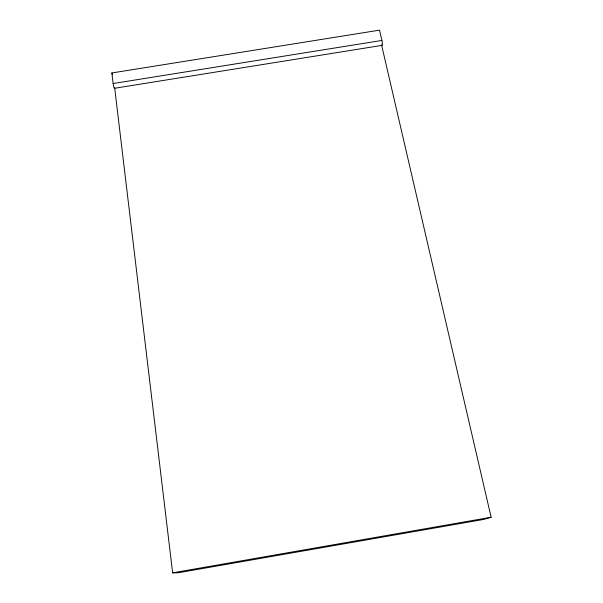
<?xml version="1.0" encoding="UTF-8"?>
<svg xmlns="http://www.w3.org/2000/svg" width="603" height="603" viewBox="0 0 603 603"><rect width="100%" height="100%" fill="white"/><g stroke="black" fill="none" stroke-linecap="round" stroke-linejoin="round"><path stroke-width="0.9" d="M381.571 44.954L491.128 517.253L483.614 519.454L178.518 572.722L172.631 572.85L114.653 87.729M172.631 572.85L491.128 517.253M114.532 87.91A3.203 0.399 78.7 0 1 113.929 87.329A3.203 0.399 78.7 0 1 113.123 83.523L111.872 72.963L379.528 30.15L381.925 40.439A3.181 0.528 83.1 0 1 382.34 44.283A3.181 0.528 83.1 0 1 381.789 45.044M113.123 83.523L381.925 40.439M114.404 88.302L382.098 45.361M111.872 72.963L112.557 74.682"/></g></svg>
